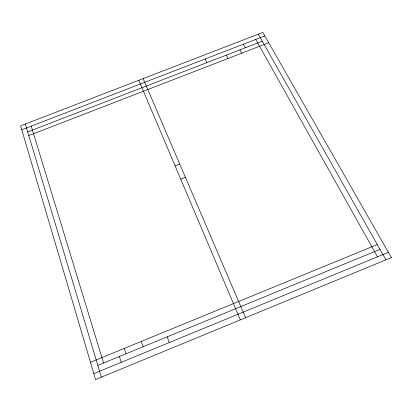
<?xml version="1.0" encoding="UTF-8"?>
<svg xmlns="http://www.w3.org/2000/svg" width="412" height="412" viewBox="0 0 412 412"><rect width="100%" height="100%" fill="white"/><g stroke="black" fill="none" stroke-linecap="round" stroke-linejoin="round"><path stroke-width="0.62" d="M90.48 362.297L377.279 244.573M97.824 365.356L379.988 249.373M93.823 373.612L388.403 252.345M175.11 165.918L179.73 164.094M180.698 179.107L185.369 177.253M21.759 129.79L264.813 35.937M27.681 131.902L262.284 41.215M28.788 135.584L268.706 42.75M258.303 34.175L385.92 259.854M255.754 39.434L377.474 256.841M243.363 44.218L245.305 47.782M239.975 49.842L241.772 53.174M226.265 55.141L228.016 58.499M205.047 59.014L206.855 62.645M143.093 78.615L245.578 317.719M138.813 80.268L240.351 319.872M167.19 336.846L169.25 342.563M141.337 341.424L143.139 346.729M124.3 348.413L126.036 353.759M119.362 356.504L121.226 362.333M31.224 126.134L103.561 362.998M25.317 124.043L101.373 377.176M391.4 257.598L95.579 379.565L20.6 125.866L262.815 32.435L391.4 257.598"/></g></svg>
